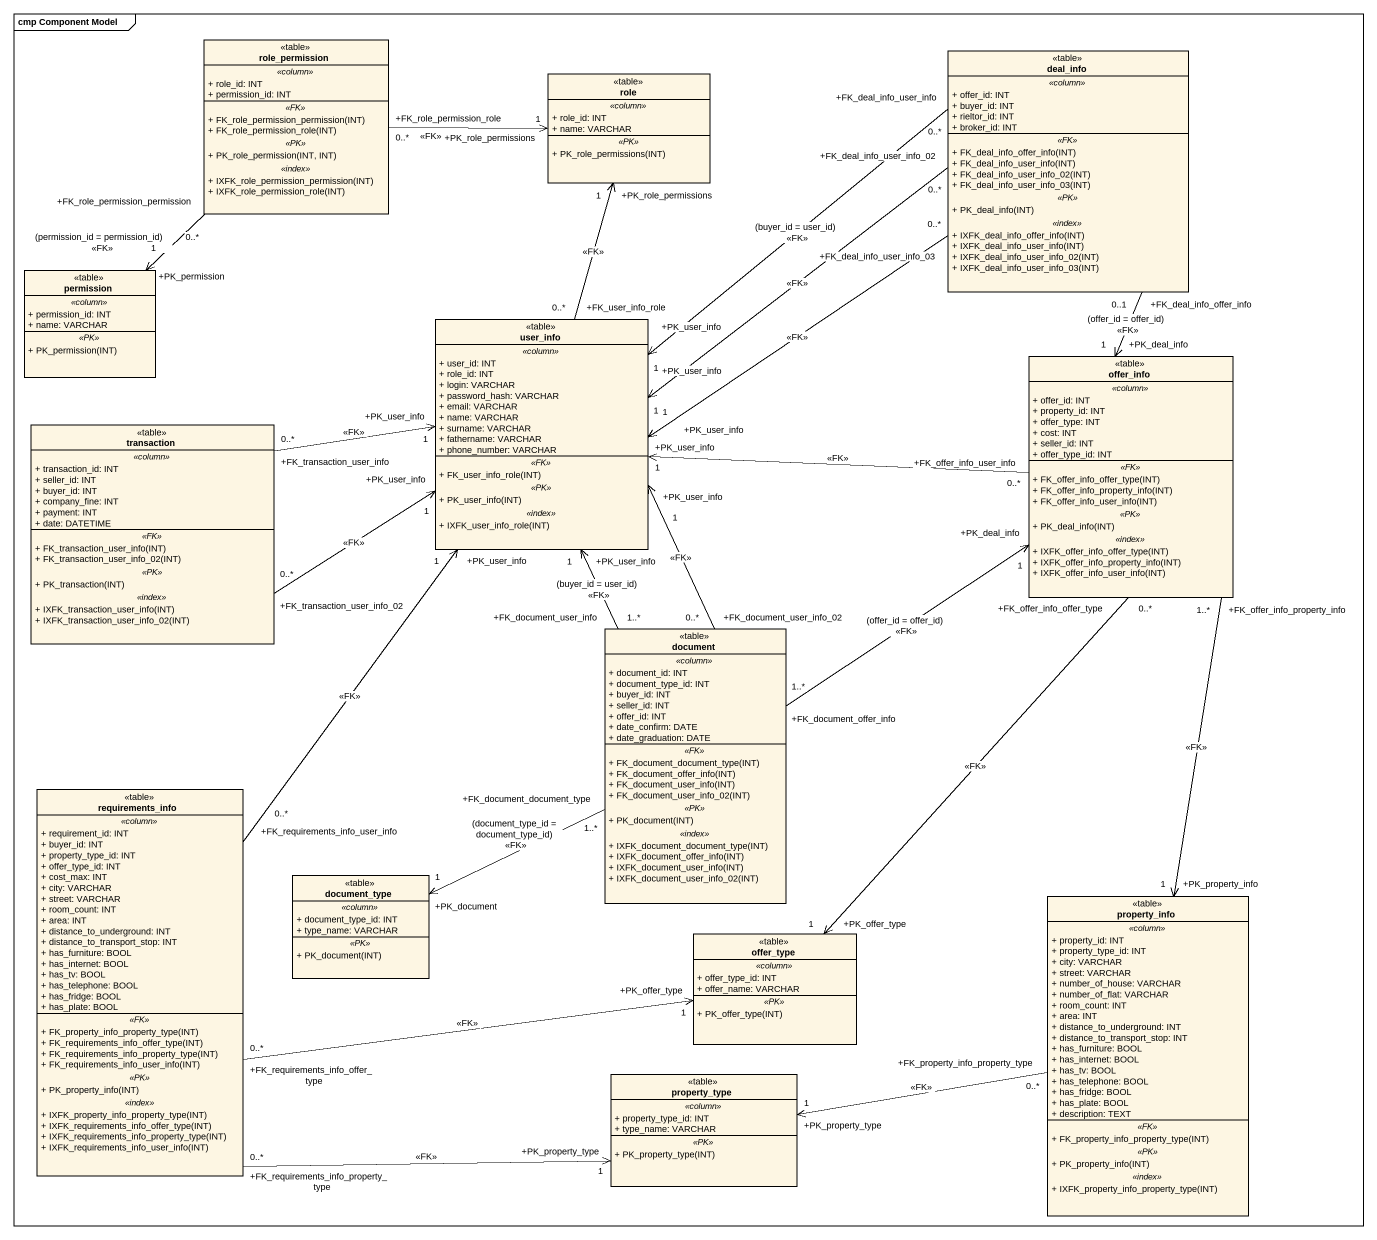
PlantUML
@startuml
mainframe cmp Component Model
hide circle
hide empty members
skinparam classAttributeIconSize 0
class role_permission <<table>> {
  .. <<column>> ..
  + role_id: INT
  + permission_id: INT
  .. <<FK>> ..
  + FK_role_permission_permission(INT)
  + FK_role_permission_role(INT)
  .. <<PK>> ..
  + PK_role_permission(INT, INT)
  .. <<index>> ..
  + IXFK_role_permission_permission(INT)
  + IXFK_role_permission_role(INT)
}
class role <<table>> {
  .. <<column>> ..
  + role_id: INT
  + name: VARCHAR
  .. <<PK>> ..
  + PK_role_permissions(INT)
}
class deal_info <<table>> {
  .. <<column>> ..
  + offer_id: INT
  + buyer_id: INT
  + rieltor_id: INT
  + broker_id: INT
  .. <<FK>> ..
  + FK_deal_info_offer_info(INT)
  + FK_deal_info_user_info(INT)
  + FK_deal_info_user_info_02(INT)
  + FK_deal_info_user_info_03(INT)
  .. <<PK>> ..
  + PK_deal_info(INT)
  .. <<index>> ..
  + IXFK_deal_info_offer_info(INT)
  + IXFK_deal_info_user_info(INT)
  + IXFK_deal_info_user_info_02(INT)
  + IXFK_deal_info_user_info_03(INT)
}
class permission <<table>> {
  .. <<column>> ..
  + permission_id: INT
  + name: VARCHAR
  .. <<PK>> ..
  + PK_permission(INT)
}
class user_info <<table>> {
  .. <<column>> ..
  + user_id: INT
  + role_id: INT
  + login: VARCHAR
  + password_hash: VARCHAR
  + email: VARCHAR
  + name: VARCHAR
  + surname: VARCHAR
  + fathername: VARCHAR
  + phone_number: VARCHAR
  .. <<FK>> ..
  + FK_user_info_role(INT)
  .. <<PK>> ..
  + PK_user_info(INT)
  .. <<index>> ..
  + IXFK_user_info_role(INT)
}
class offer_info <<table>> {
  .. <<column>> ..
  + offer_id: INT
  + property_id: INT
  + offer_type: INT
  + cost: INT
  + seller_id: INT
  + offer_type_id: INT
  .. <<FK>> ..
  + FK_offer_info_offer_type(INT)
  + FK_offer_info_property_info(INT)
  + FK_offer_info_user_info(INT)
  .. <<PK>> ..
  + PK_deal_info(INT)
  .. <<index>> ..
  + IXFK_offer_info_offer_type(INT)
  + IXFK_offer_info_property_info(INT)
  + IXFK_offer_info_user_info(INT)
}
class transaction <<table>> {
  .. <<column>> ..
  + transaction_id: INT
  + seller_id: INT
  + buyer_id: INT
  + company_fine: INT
  + payment: INT
  + date: DATETIME
  .. <<FK>> ..
  + FK_transaction_user_info(INT)
  + FK_transaction_user_info_02(INT)
  .. <<PK>> ..
  + PK_transaction(INT)
  .. <<index>> ..
  + IXFK_transaction_user_info(INT)
  + IXFK_transaction_user_info_02(INT)
}
class document <<table>> {
  .. <<column>> ..
  + document_id: INT
  + document_type_id: INT
  + buyer_id: INT
  + seller_id: INT
  + offer_id: INT
  + date_confirm: DATE
  + date_graduation: DATE
  .. <<FK>> ..
  + FK_document_document_type(INT)
  + FK_document_offer_info(INT)
  + FK_document_user_info(INT)
  + FK_document_user_info_02(INT)
  .. <<PK>> ..
  + PK_document(INT)
  .. <<index>> ..
  + IXFK_document_document_type(INT)
  + IXFK_document_offer_info(INT)
  + IXFK_document_user_info(INT)
  + IXFK_document_user_info_02(INT)
}
class requirements_info <<table>> {
  .. <<column>> ..
  + requirement_id: INT
  + buyer_id: INT
  + property_type_id: INT
  + offer_type_id: INT
  + cost_max: INT
  + city: VARCHAR
  + street: VARCHAR
  + room_count: INT
  + area: INT
  + distance_to_underground: INT
  + distance_to_transport_stop: INT
  + has_furniture: BOOL
  + has_internet: BOOL
  + has_tv: BOOL
  + has_telephone: BOOL
  + has_fridge: BOOL
  + has_plate: BOOL
  .. <<FK>> ..
  + FK_property_info_property_type(INT)
  + FK_requirements_info_offer_type(INT)
  + FK_requirements_info_property_type(INT)
  + FK_requirements_info_user_info(INT)
  .. <<PK>> ..
  + PK_property_info(INT)
  .. <<index>> ..
  + IXFK_property_info_property_type(INT)
  + IXFK_requirements_info_offer_type(INT)
  + IXFK_requirements_info_property_type(INT)
  + IXFK_requirements_info_user_info(INT)
}
class document_type <<table>> {
  .. <<column>> ..
  + document_type_id: INT
  + type_name: VARCHAR
  .. <<PK>> ..
  + PK_document(INT)
}
class property_info <<table>> {
  .. <<column>> ..
  + property_id: INT
  + property_type_id: INT
  + city: VARCHAR
  + street: VARCHAR
  + number_of_house: VARCHAR
  + number_of_flat: VARCHAR
  + room_count: INT
  + area: INT
  + distance_to_underground: INT
  + distance_to_transport_stop: INT
  + has_furniture: BOOL
  + has_internet: BOOL
  + has_tv: BOOL
  + has_telephone: BOOL
  + has_fridge: BOOL
  + has_plate: BOOL
  + description: TEXT
  .. <<FK>> ..
  + FK_property_info_property_type(INT)
  .. <<PK>> ..
  + PK_property_info(INT)
  .. <<index>> ..
  + IXFK_property_info_property_type(INT)
}
class offer_type <<table>> {
  .. <<column>> ..
  + offer_type_id: INT
  + offer_name: VARCHAR
  .. <<PK>> ..
  + PK_offer_type(INT)
}
class property_type <<table>> {
  .. <<column>> ..
  + property_type_id: INT
  + type_name: VARCHAR
  .. <<PK>> ..
  + PK_property_type(INT)
}
role_permission "+FK_role_permission_role\n0..*" -right-> "+PK_role_permissions\n1" role : <<FK>>
role_permission "+FK_role_permission_permission\n0..*" --> "+PK_permission\n1" permission : (permission_id = permission_id)\n<<FK>>
deal_info "+FK_deal_info_user_info\n0..*" -left-> "+PK_user_info\n1" user_info : (buyer_id = user_id)\n<<FK>>
deal_info "+FK_deal_info_user_info_02\n0..*" -left-> "+PK_user_info\n1" user_info : <<FK>>
deal_info "+FK_deal_info_user_info_03\n0..*" -left-> "+PK_user_info\n1" user_info : <<FK>>
deal_info "+FK_deal_info_offer_info\n0..1" --> "+PK_deal_info\n1" offer_info : (offer_id = offer_id)\n<<FK>>
user_info "+FK_user_info_role\n0..*" -up-> "+PK_role_permissions\n1" role : <<FK>>
offer_info "+FK_offer_info_user_info\n0..*" -left-> "+PK_user_info\n1" user_info : <<FK>>
offer_info "+FK_offer_info_property_info\n1..*" --> "+PK_property_info\n1" property_info : <<FK>>
offer_info "+FK_offer_info_offer_type\n0..*" --> "+PK_offer_type\n1" offer_type : <<FK>>
transaction "+FK_transaction_user_info\n0..*" -right-> "+PK_user_info\n1" user_info : <<FK>>
transaction "+FK_transaction_user_info_02\n0..*" -right-> "+PK_user_info\n1" user_info : <<FK>>
document "+FK_document_user_info\n1..*" -up-> "+PK_user_info\n1" user_info : (buyer_id = user_id)\n<<FK>>
document "+FK_document_user_info_02\n0..*" -up-> "+PK_user_info\n1" user_info : <<FK>>
document "+FK_document_offer_info\n1..*" -up-> "+PK_deal_info\n1" offer_info : (offer_id = offer_id)\n<<FK>>
document "+FK_document_document_type\n1..*" -left-> "+PK_document\n1" document_type : (document_type_id = document_type_id)\n<<FK>>
requirements_info "+FK_requirements_info_user_info\n0..*" -up-> "+PK_user_info\n1" user_info : <<FK>>
requirements_info "+FK_requirements_info_offer_type\n0..*" -right-> "+PK_offer_type\n1" offer_type : <<FK>>
requirements_info "+FK_requirements_info_property_type\n0..*" -right-> "+PK_property_type\n1" property_type : <<FK>>
property_info "+FK_property_info_property_type\n0..*" -left-> "+PK_property_type\n1" property_type : <<FK>>
@enduml
